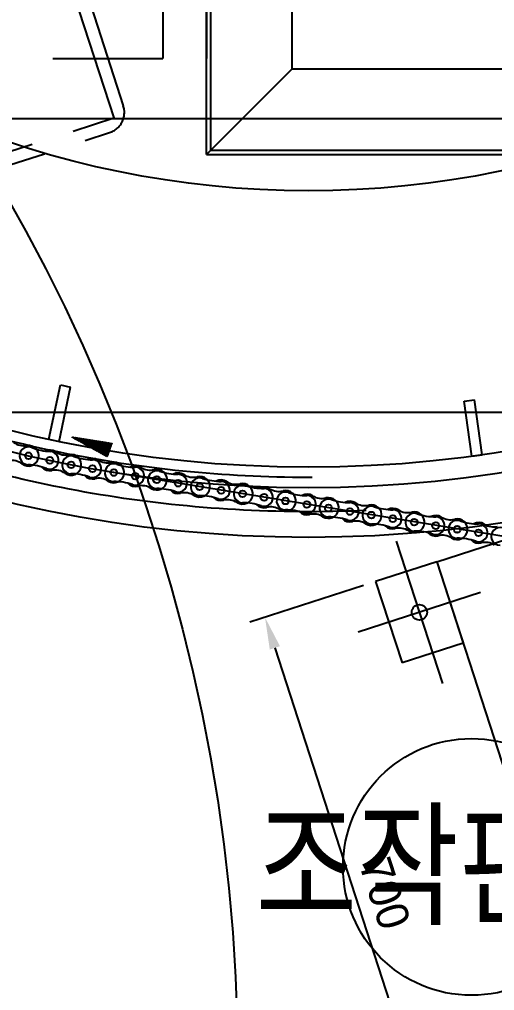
# Model space of a CAD drawing. Header units: millimetres. Extents: x 10462777 to 22643323, y 453826 to 1389191.
# Drawn here: x 11310903 to 11311458, y 584365 to 585500 of the extents above; entities that cross this region are included whole.
import ezdxf

# ---------------------------------------------------------------- set-up
doc = ezdxf.new("R2010")
doc.units = ezdxf.units.MM
doc.header["$LTSCALE"] = 200
doc.header["$MEASUREMENT"] = 0
doc.header["$PDMODE"] = 35
doc.header["$PDSIZE"] = -5
for name, pattern in [('CENTER', [2, 1.25, -0.25, 0.25, -0.25]), ('HIDDEN', [3.75, 2.5, -1.25]), ('PHANTOM', [2.5, 1.25, -0.25, 0.25, -0.25, 0.25, -0.25])]:
    doc.linetypes.add(name, pattern=pattern)
doc.layers.get('0').update_dxf_attribs({"linetype": 'CONTINUOUS'})
doc.layers.get('DEFPOINTS').update_dxf_attribs({"linetype": 'CONTINUOUS'})
for name, color, linetype in [('1', 1, 'CENTER'), ('7', 7, 'CONTINUOUS'), ('CENTER', 1, 'CONTINUOUS'), ('H', 30, 'CONTINUOUS'), ('HIDDEN', 7, 'HIDDEN'), ('TEXT', 7, 'CONTINUOUS')]:
    doc.layers.add(name, color=color, linetype=linetype)
doc.layers.add('LAYOUT', color=8, linetype='CONTINUOUS', lineweight=25)
doc.styles.add('ABB', font='txt.shx ', dxfattribs={"width": 0.8, "bigfont": ' whgtxt.shx'})
doc.styles.get("Standard").update_dxf_attribs({"font": 'SYMBOL'})
doc.dimstyles.new('ROMANS', dxfattribs={"dimtxt": 2.5, "dimasz": 2.5, "dimexe": 1.25, "dimexo": 0.625, "dimtad": 1, "dimdec": 4, "dimdsep": 46, "dimlunit": 6, "dimtxsty": 'Standard', "dimcen": 2.5, "dimadec": 0, "dimazin": 0, "dimtfac": 1, "dimtdec": 4, "dimtmove": 0, "dimatfit": 3, "dimfxl": 1, "dimtolj": 1, "dimtzin": 0, "dimarcsym": 0})

# ---------------------------------------------------------------- blocks, each defined once
blk = doc.blocks.new('A$C107C3577')
at = {"color": 4}
for p, q in [((2515, 232.4), (2515, 2116.1)), ((2214, 1251.1), (2214, 1921.1)), ((2214, 1251.1), (1034, 1251.1))]:
    blk.add_line(p, q, dxfattribs=at)
at = {"color": 7, "linetype": 'HIDDEN'}
for p, q in [((2209, 1256.1), (2209, 1916.1)), ((2114, 1351.1), (2114, 1821.1)), ((2114, 1351.1), (1134, 1351.1)), ((2114, 1351.1), (2214, 1251.1)), ((2209, 1256.1), (1039, 1256.1))]:
    blk.add_line(p, q, dxfattribs=at)
at = {"color": 151}
blk.add_line((2172, 136.1), (2172, 1873.1), dxfattribs=at)
at = {"color": 2, "linetype": 'PHANTOM'}
for p, q in [((1542, 1251.1), (2102, 1251.1)), ((1542, 1251.1), (2102, 1251.1)), ((1542, 1200.1), (2102, 1200.1)), ((2102, 571.7), (2102, 1200.1))]:
    blk.add_line(p, q, dxfattribs=at)
blk = doc.blocks.new('r710ic')
at = {"layer": 'LAYOUT', "color": 3}
blk.add_circle((272041.4, 104232.6), 2050.1, dxfattribs=at)
blk = doc.blocks.new('*D438')
at = {"layer": '7', "color": 1, "lineweight": -2, "transparency": 16777216}
for p, q in [((11309951.7, 587247.4), (11309920.4, 587268)), ((11309983.1, 587226.7), (11312497.7, 585572.4)), ((11312808.2, 585368.1), (11312529, 585551.8))]:
    blk.add_line(p, q, dxfattribs=at)
at = {"layer": '7', "color": 1, "transparency": 16777216}
for points in [[(11309955.2, 587252.6), (11309948.3, 587242.1), (11309983.1, 587226.7)], [(11312532.4, 585557), (11312525.5, 585546.5), (11312497.7, 585572.4)]]:
    blk.add_solid(points, dxfattribs=at)
at = {"layer": 'DEFPOINTS', "color": 0, "transparency": 16777216}
for p in [(11309983.1, 587226.7), (11312497.7, 585572.4)]:
    blk.add_point(p, dxfattribs=at)
at = {"layer": '7', "color": 4, "transparency": 16777216, "insert": (11312745.4, 585453.5), "char_height": 37.5, "attachment_point": 5, "rotation": 326.6587}
blk.add_mtext('\\A1;∅3,010', dxfattribs=at)
blk = doc.blocks.new('A$C08586AF6')
at = {"layer": '7', "color": 71, "linetype": 'PHANTOM'}
for p, q in [((1462.6, 991), (1636.3, 991)), ((1467.5, 976), (1646.3, 976)), ((1646.3, 526), (1646.3, 976)), ((1661.3, 536), (1661.3, 966))]:
    blk.add_line(p, q, dxfattribs=at)
blk.add_circle((751, 751), 751, dxfattribs=at)
blk.add_arc((1636.3, 966), 25, 0, 90, dxfattribs=at)
blk = doc.blocks.new('*D435')
at = {"layer": '7', "color": 1, "lineweight": -2, "transparency": 16777216}
for p, q in [((11311304.5, 584838.4), (11311171.8, 584795.4)), ((11311201.2, 584765.5), (11311393.8, 584170.9)), ((11311520.2, 584172.4), (11311387.5, 584129.4))]:
    blk.add_line(p, q, dxfattribs=at)
at = {"layer": '7', "color": 1, "transparency": 16777216}
for points in [[(11311207.1, 584767.4), (11311195.2, 584763.5), (11311189.6, 584801.1)], [(11311399.7, 584172.8), (11311387.8, 584169), (11311405.3, 584135.2)]]:
    blk.add_solid(points, dxfattribs=at)
at = {"layer": 'DEFPOINTS', "color": 0, "transparency": 16777216}
for p in [(11311318.8, 584843), (11311534.5, 584177.1), (11311405.3, 584135.2)]:
    blk.add_point(p, dxfattribs=at)
at = {"layer": '7', "color": 4, "transparency": 16777216, "insert": (11311329.6, 584478.6), "char_height": 37.5, "attachment_point": 5, "rotation": 287.9473}
blk.add_mtext('\\A1;700', dxfattribs=at)

msp = doc.modelspace()

# ---------------------------------------------------------------- hatches: boundary and pattern name
at = {"layer": '1', "linetype": 'Continuous'}
h = msp.add_hatch(dxfattribs=at)
h.set_pattern_fill('ANSI31', color=27, scale=0.300004, angle=135, style=0, pattern_type=0)
h.set_pattern_definition([(135, (11312330.49683, 577794.69363), (-0.212135048, -0.212135048), [])])
h.paths.add_polyline_path([(11310963.69153, 585011.82463), (11311011.44936, 585004.21457), (11311005.96648, 584988.33935)], flags=0)

# ---------------------------------------------------------------- linework, layer by layer
at = {"color": 31}
for centre in [(11310913.40703, 584989.92908, 0), (11310913.41568, 584989.92721, 0), (11310938.24713, 584984.62539, 0), (11310963.07853, 584979.32327, 0), (11310963.08724, 584979.32171, 0), (11310988.08947, 584974.8946, 0), (11311013.05969, 584970.28351, 0), (11311013.06842, 584970.28205, 0), (11311038.12015, 584966.14428, 0), (11311063.17184, 584962.00621, 0), (11311063.17184, 584962.00621, 0), (11311063.18057, 584962.00475, 0), (11311063.18062, 584962.00506, 0), (11311088.2323, 584957.86698, 0), (11311113.28399, 584953.72891, 0), (11311113.29277, 584953.72776, 0), (11311113.29277, 584953.72776, 0), (11311113.3015, 584953.7263, 0), (11311138.35323, 584949.58853, 0), (11311163.40492, 584945.45046, 0), (11311163.41369, 584945.44931, 0), (11311163.41369, 584945.44931, 0), (11311163.42242, 584945.44785, 0), (11311188.47415, 584941.31009, 0), (11311213.52584, 584937.17201, 0), (11311213.53462, 584937.17086, 0), (11311213.53462, 584937.17086, 0), (11311213.54335, 584937.1694, 0), (11311238.59508, 584933.03164, 0), (11311263.64677, 584928.89356, 0), (11311263.65554, 584928.89241, 0), (11311263.65554, 584928.89241, 0), (11311263.66427, 584928.89095, 0), (11311288.71601, 584924.75319, 0), (11311313.76769, 584920.61511, 0), (11311313.77647, 584920.61396, 0), (11311313.77647, 584920.61396, 0), (11311313.7852, 584920.6125, 0), (11311338.83693, 584916.47474, 0), (11311363.88862, 584912.33666, 0), (11311363.88862, 584912.33666, 0), (11311363.89735, 584912.3352, 0), (11311363.89739, 584912.33551, 0), (11311388.94908, 584908.19744, 0), (11311414.00077, 584904.05937, 0), (11311414.00955, 584904.05821, 0), (11311414.00955, 584904.05821, 0), (11311414.01827, 584904.05675, 0), (11311439.07001, 584899.91899, 0)]:
    msp.add_circle(centre, 3.97, dxfattribs=at)
at = {"ltscale": 10}
msp.add_circle((11311430.70898, 584509.53488, 0), 150, dxfattribs=at)
at = {"color": 31}
for centre, radius, start, end in [((11310908.3176, 585021.83987, 0), 20.26731, 232.79646385, 279.07635353), ((11310913.40703, 584989.92908, 0), 10.4, 68.49498301, 267.40018683), ((11310913.41568, 584989.92721, 0), 12.05, 347.17992681, 99.07636369), ((11310941.75478, 585061.87556, 0), 66.92976, 248.49497705, 267.40018683), ((11310938.24713, 584984.62539, 0), 12.05, 54.80764584, 115.40028682), ((11310938.24713, 584984.62539, 0), 10.4, 248.49497705, 87.4001958), ((11310956.87235, 585011.0358, 0), 20.26731, 234.80763696, 281.08752682), ((11310963.07853, 584979.32327, 0), 10.4, 70.5061562, 269.4113601), ((11310963.08724, 584979.32171, 0), 12.05, 349.19110009, 101.08753683), ((11310988.88391, 585052.22028, 0), 66.92976, 250.50615009, 269.4113601), ((11310893.87508, 584964.18671, 0), 20.26731, 52.7964727, 99.07636369), ((11310913.41568, 584989.92721, 0), 12.05, 232.79646385, 347.17992681), ((11310909.89938, 584912.67891, 0), 66.92976, 68.49498301, 87.4001958), ((11310988.08947, 584974.8946, 0), 12.05, 56.81881909, 117.41145992), ((11310988.08947, 584974.8946, 0), 10.4, 250.50615009, 89.41136907), ((11311005.77635, 585001.94238, 0), 20.26731, 236.81881016, 283.09870001), ((11311013.05969, 584970.28351, 0), 10.4, 71.16855511, 270.07375902), ((11311013.1004, 584970.46594, 0), 12.05, 351.20227326, 103.09871009), ((11311038.0206, 585043.47398, 0), 66.92976, 251.16854902, 270.07375902), ((11311038.12015, 584966.14428, 0), 12.05, 57.48121801, 118.07385913), ((11310938.24713, 584984.62539, 0), 12.05, 220.49488688, 281.08752682), ((11310944.46202, 584952.9113, 0), 20.26731, 54.80764584, 101.08753683), ((11310963.08724, 584979.32171, 0), 12.05, 234.80763696, 349.19110009), ((11310962.28409, 584901.99759, 0), 66.92976, 70.5061562, 89.41136907), ((11310988.08947, 584974.8946, 0), 12.05, 222.50605997, 283.09870001), ((11311013.1004, 584970.46594, 0), 12.05, 236.81881016, 351.20227326), ((11311038.12015, 584966.14428, 0), 10.4, 251.16854902, 90.07376798), ((11311055.49317, 584993.39473, 0), 20.26731, 237.4812089, 283.76109895), ((11311063.17184, 584962.00621, 0), 10.4, 71.16855511, 270.07375902), ((11311063.18062, 584962.00506, 0), 12.05, 351.86467224, 103.76110906), ((11311088.13275, 585035.19668, 0), 66.92976, 251.16854902, 270.07375902), ((11311088.2323, 584957.86698, 0), 12.05, 57.48121801, 118.07385913), ((11311088.2323, 584957.86698, 0), 10.4, 251.16854902, 90.07376798), ((11311105.60532, 584985.11743, 0), 20.26731, 237.4812089, 283.76109895), ((11310995.41351, 584943.41816, 0), 20.26731, 56.81881909, 103.09871009), ((11311013.15925, 584892.95381, 0), 66.92976, 71.16855511, 90.07376798), ((11311038.12015, 584966.14428, 0), 12.05, 223.16845907, 283.76109895), ((11311045.8076, 584934.75461, 0), 20.26731, 57.48121801, 103.76110906), ((11311063.18062, 584962.00506, 0), 12.05, 237.4812089, 351.86467224), ((11311113.29277, 584953.72776, 0), 10.4, 71.16855511, 270.07375902), ((11311113.29277, 584953.72776, 0), 12.05, 351.86467224, 103.76110906), ((11311138.25367, 585026.91823, 0), 66.92976, 251.16854902, 270.07375902), ((11311138.35323, 584949.58853, 0), 12.05, 57.48121801, 118.07385913), ((11311138.35323, 584949.58853, 0), 10.4, 251.16854902, 90.07376798), ((11311155.72624, 584976.83898, 0), 20.26731, 237.4812089, 283.76109895), ((11311163.41369, 584945.44931, 0), 10.4, 71.16855511, 270.07375902), ((11311163.41369, 584945.44931, 0), 12.05, 351.86467224, 103.76110906), ((11311188.3746, 585018.63978, 0), 66.92976, 251.16854902, 270.07375902), ((11311063.2714, 584884.67651, 0), 66.92976, 71.16855511, 90.07376798), ((11311088.2323, 584957.86698, 0), 12.05, 223.16845907, 283.76109895), ((11311095.91976, 584926.47731, 0), 20.26731, 57.48121801, 103.76110906), ((11311113.29277, 584953.72776, 0), 12.05, 237.4812089, 351.86467224), ((11311163.41369, 584945.44931, 0), 12.05, 237.4812089, 351.86467224), ((11311188.47415, 584941.31009, 0), 12.05, 57.48121801, 118.07385913), ((11311188.47415, 584941.31009, 0), 10.4, 251.16854902, 90.07376798), ((11311205.84717, 584968.56053, 0), 20.26731, 237.4812089, 283.76109895), ((11311213.53462, 584937.17086, 0), 10.4, 71.16855511, 270.07375902), ((11311213.53462, 584937.17086, 0), 12.05, 351.86467224, 103.76110906), ((11311238.49552, 585010.36133, 0), 66.92976, 251.16854902, 270.07375902), ((11311238.59508, 584933.03164, 0), 12.05, 57.48121801, 118.07385913), ((11311238.59508, 584933.03164, 0), 10.4, 251.16854902, 90.07376798), ((11311113.39233, 584876.39806, 0), 66.92976, 71.16855511, 90.07376798), ((11311138.35323, 584949.58853, 0), 12.05, 223.16845907, 283.76109895), ((11311146.04068, 584918.19886, 0), 20.26731, 57.48121801, 103.76110906), ((11311163.51325, 584868.11961, 0), 66.92976, 71.16855511, 90.07376798), ((11311188.47415, 584941.31009, 0), 12.05, 223.16845907, 283.76109895), ((11311213.53462, 584937.17086, 0), 12.05, 237.4812089, 351.86467224), ((11311255.96809, 584960.28208, 0), 20.26731, 237.4812089, 283.76109895), ((11311263.65554, 584928.89241, 0), 10.4, 71.16855511, 270.07375902), ((11311263.65554, 584928.89241, 0), 12.05, 351.86467224, 103.76110906), ((11311288.61645, 585002.08288, 0), 66.92976, 251.16854902, 270.07375902), ((11311288.71601, 584924.75319, 0), 12.05, 57.48121801, 118.07385913), ((11311288.71601, 584924.75319, 0), 10.4, 251.16854902, 90.07376798), ((11311306.08902, 584952.00363, 0), 20.26731, 237.4812089, 283.76109895), ((11311313.77647, 584920.61396, 0), 12.05, 351.86467224, 103.76110906), ((11311196.16161, 584909.92041, 0), 20.26731, 57.48121801, 103.76110906), ((11311213.63418, 584859.84116, 0), 66.92976, 71.16855511, 90.07376798), ((11311238.59508, 584933.03164, 0), 12.05, 223.16845907, 283.76109895), ((11311246.28253, 584901.64196, 0), 20.26731, 57.48121801, 103.76110906), ((11311263.65554, 584928.89241, 0), 12.05, 237.4812089, 351.86467224), ((11311313.77647, 584920.61396, 0), 10.4, 71.16855511, 270.07375902), ((11311338.73737, 584993.80443, 0), 66.92976, 251.16854902, 270.07375902), ((11311338.83693, 584916.47474, 0), 12.05, 57.48121801, 118.07385913), ((11311338.83693, 584916.47474, 0), 10.4, 251.16854902, 90.07376798), ((11311356.20994, 584943.72518, 0), 20.26731, 237.4812089, 283.76109895), ((11311363.88862, 584912.33666, 0), 10.4, 71.16855511, 270.07375902), ((11311363.89739, 584912.33551, 0), 12.05, 351.86467224, 103.76110906), ((11311388.84952, 584985.52713, 0), 66.92976, 251.16854902, 270.07375902), ((11311263.7551, 584851.56271, 0), 66.92976, 71.16855511, 90.07376798), ((11311288.71601, 584924.75319, 0), 12.05, 223.16845907, 283.76109895), ((11311296.40346, 584893.36351, 0), 20.26731, 57.48121801, 103.76110906), ((11311313.77647, 584920.61396, 0), 12.05, 237.4812089, 351.86467224), ((11311313.87603, 584843.28426, 0), 66.92976, 71.16855511, 90.07376798), ((11311363.89739, 584912.33551, 0), 12.05, 237.4812089, 351.86467224), ((11311388.94908, 584908.19744, 0), 12.05, 57.48121801, 118.07385913), ((11311388.94908, 584908.19744, 0), 10.4, 251.16854902, 90.07376798), ((11311406.32209, 584935.44788, 0), 20.26731, 237.4812089, 283.76109895), ((11311414.00955, 584904.05821, 0), 10.4, 71.16855511, 270.07375902), ((11311414.00955, 584904.05821, 0), 12.05, 351.86467224, 103.76110906), ((11311438.97045, 584977.24868, 0), 66.92976, 251.16854902, 270.07375902), ((11311439.07001, 584899.91899, 0), 12.05, 57.48121801, 118.07385913), ((11311439.07001, 584899.91899, 0), 10.4, 251.16854902, 90.07376798), ((11311456.44302, 584927.16943, 0), 20.26731, 237.4812089, 283.76109895), ((11311338.83693, 584916.47474, 0), 12.05, 223.16845907, 283.76109895), ((11311346.52438, 584885.08506, 0), 20.26731, 57.48121801, 103.76110906), ((11311363.98818, 584835.00696, 0), 66.92976, 71.16855511, 90.07376798), ((11311388.94908, 584908.19744, 0), 12.05, 223.16845907, 283.76109895), ((11311414.00955, 584904.05821, 0), 12.05, 237.4812089, 351.86467224), ((11311464.1217, 584895.78092, 0), 10.4, 71.16855511, 270.07375902), ((11311396.63653, 584876.80777, 0), 20.26731, 57.48121801, 103.76110906), ((11311414.1091, 584826.72851, 0), 66.92976, 71.16855511, 90.07376798), ((11311439.07001, 584899.91899, 0), 12.05, 223.16845907, 283.76109895), ((11311446.75746, 584868.52932, 0), 20.26731, 57.48121801, 103.76110906)]:
    msp.add_arc(centre, radius, start, end, dxfattribs=at)
at = {"layer": '7', "color": 4}
for q in [(11312018.05285, 585069.47824, 0), (11311605.86703, 584200.16653, 0)]:
    msp.add_line((11311390.16807, 584866.10493, 0), q, dxfattribs=at)
at = {"layer": '7', "color": 2}
for p, q in [((11311390.16807, 584866.10493, 0), (11311318.81753, 584842.99433, 0)), ((11311390.16807, 584866.10493, 0), (11311420.98221, 584770.97088, 0)), ((11311318.81753, 584842.99433, 0), (11311349.63166, 584747.86027, 0)), ((11311420.98221, 584770.97088, 0), (11311349.63166, 584747.86027, 0))]:
    msp.add_line(p, q, dxfattribs=at)
at = {"layer": '7', "color": 4}
for radius in [1505, 1423]:
    msp.add_circle((11311240.35769, 586399.55916, 0), radius, dxfattribs=at)
at = {"layer": '7', "color": 2}
msp.add_circle((11311369.89987, 584806.9826, 0), 9, dxfattribs=at)
at = {"layer": 'CENTER'}
for p, q in [((11311627.17382, 584869.33964, 0), (11311005.27311, 584971.73251, 0)), ((11311342.9375, 584890.2249, 0), (11311396.86224, 584723.7403, 0)), ((11311441.25041, 584830.09321, 0), (11311298.54932, 584783.872, 0))]:
    msp.add_line(p, q, dxfattribs=at)
for radius in [1447.05, 1100]:
    msp.add_circle((11311240.35769, 586399.55916, 0), radius, dxfattribs=at)
at = {"layer": 'H'}
for p, q in [((11310937.35044, 585009.18093, 0), (11310950.92322, 585072.74806, 0)), ((11310949.08591, 585006.67519, 0), (11310962.65869, 585070.24232, 0)), ((11310950.92322, 585072.74806, 0), (11310962.65869, 585070.24232, 0)), ((11311422.17438, 585053.77214, 0), (11311434.05912, 585055.43128, 0)), ((11311431.16137, 584989.39641, 0), (11311422.17438, 585053.77214, 0)), ((11311443.04612, 584991.05555, 0), (11311434.05912, 585055.43128, 0)), ((11310937.35044, 585009.18093, 0), (11310949.08591, 585006.67519, 0)), ((11311431.16137, 584989.39641, 0), (11311443.04612, 584991.05555, 0))]:
    msp.add_line(p, q, dxfattribs=at)
at = {"layer": 'HIDDEN'}
for radius in [1475, 1435]:
    msp.add_circle((11311240.35769, 586399.55916, 0), radius, dxfattribs=at)

# ---------------------------------------------------------------- block references
at = {"xscale": 1.000514211750324, "yscale": 1.000514211750324, "zscale": 1.000514211750324, "rotation": 270}
msp.add_blockref('A$C107C3577', (11309869.70675, 587557.02935, 0), dxfattribs=at)
at = {"layer": '7', "rotation": 287.9472566882953}
msp.add_blockref('A$C08586AF6', (11309577.17596, 586650.26316, 0), dxfattribs=at)
at = {"layer": 'LAYOUT', "color": 2, "rotation": 270}
msp.add_blockref('r710ic', (11204875.24796, 856316.46559, 0), dxfattribs=at)

# ---------------------------------------------------------------- texts
at = {"layer": 'TEXT', "lineweight": -3, "style": 'ABB', "width": 0.85}
msp.add_text('조작판넬', height=132, dxfattribs=at).set_placement((11311178.54398, 584441.50821, 0))

# ---------------------------------------------------------------- dimensions: what is measured, and where the dimension line sits
at = {"layer": '7'}
dim = msp.add_diameter_dim_2p(p1=(11309983.06347, 587226.74488, 0), p2=(11312497.65192, 585572.37343, 0), dimstyle='ROMANS', override={"dimscale": 15, "dimexo": 1, "dimgap": 1, "dimclrd": 1, "dimclre": 1, "dimclrt": 4, "dimadec": 4, "dimazin": 2}, dxfattribs=at)
dim.commit()
dim.dimension.update_dxf_attribs({"geometry": '*D438', "text_midpoint": (11312725.15101, 585422.69963, 0), "dimtype": 163})
dim = msp.add_linear_dim(base=(11311405.32197, 584135.20953, 0), p1=(11311318.81753, 584842.99433, 0), p2=(11311534.51649, 584177.05593, 0), angle=287.94725665, dimstyle='ROMANS', override={"dimscale": 15, "dimexo": 1, "dimgap": 1, "dimclrd": 1, "dimclre": 1, "dimclrt": 4, "dimadec": 4, "dimazin": 2}, dxfattribs=at)
dim.commit()
dim.dimension.update_dxf_attribs({"geometry": '*D435', "text_midpoint": (11311329.58024, 584478.5785, 0)})

doc.saveas('drawing.dxf')
